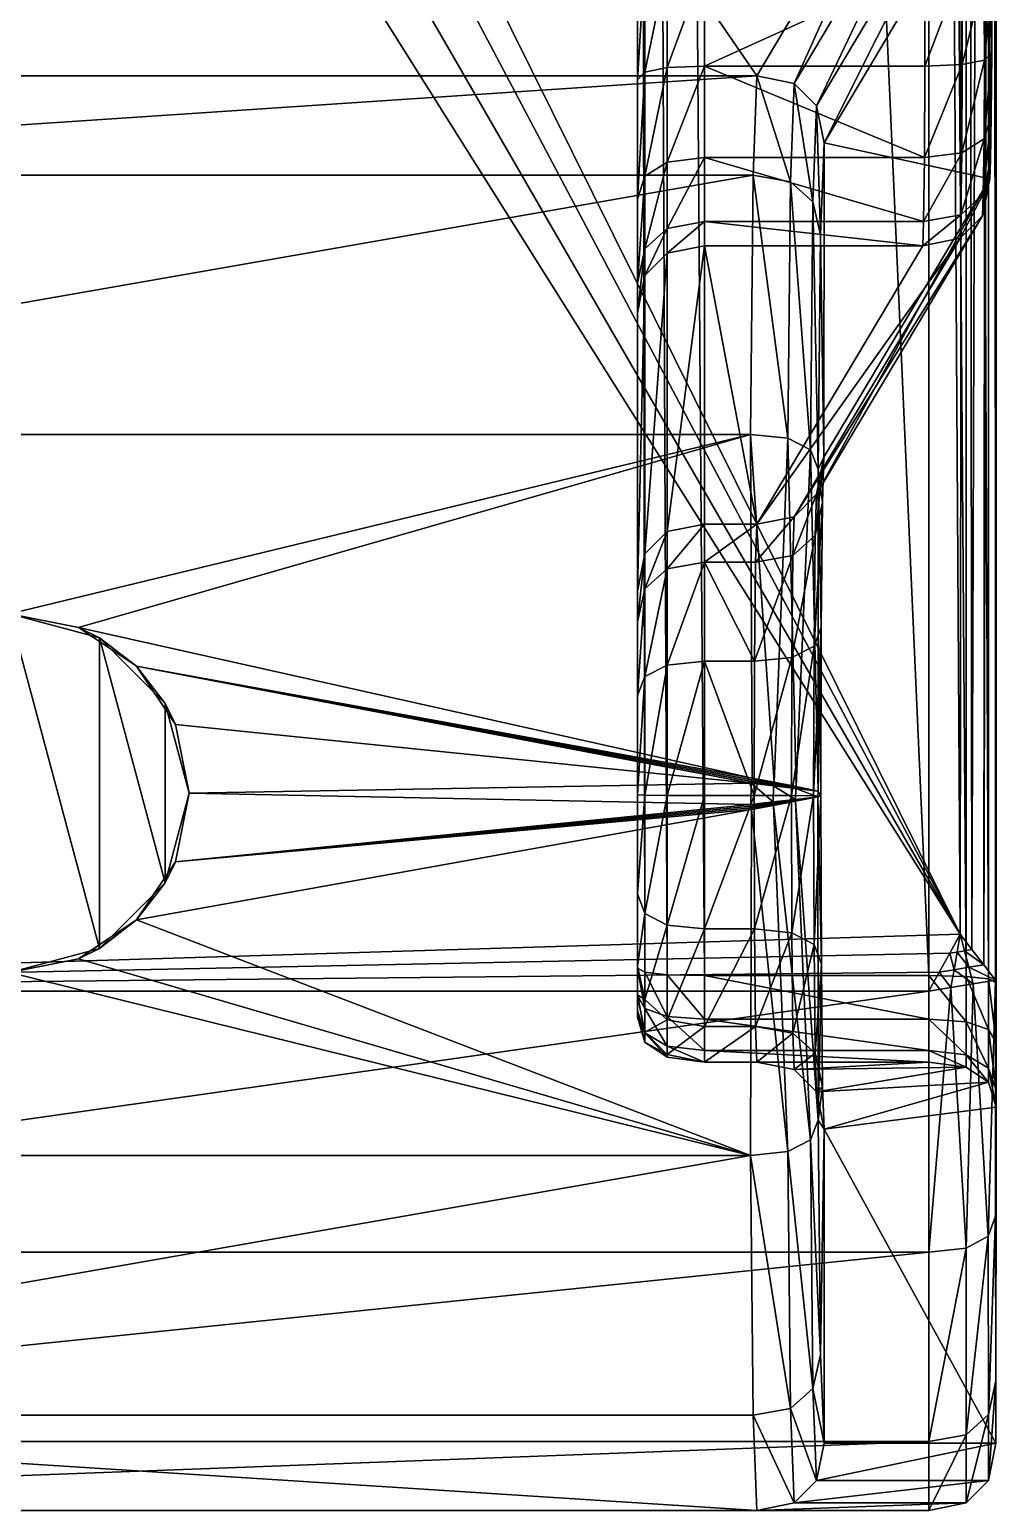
# Model space of a CAD drawing. Header units: metres. Extents: x -565 to 1231, y 366 to 1032.
# Drawn here: x 1209.28 to 1230.85, y 366.33 to 399.36 of the extents above; entities that cross this region are included whole.
import ezdxf

# ---------------------------------------------------------------- set-up
doc = ezdxf.new("R2010")
doc.units = ezdxf.units.M

msp = doc.modelspace()

# ---------------------------------------------------------------- linework, layer by layer
for points in [[(1222.841, 491.138, 371.109), (1222.841, 378.428, 367.669), (1222.841, 401.171, 359.91)], [(1223.008, 378.337, 368.224), (1222.841, 378.428, 367.669), (1222.841, 491.138, 371.109)], [(1222.841, 491.138, 371.109), (1223.008, 491.115, 371.943), (1223.008, 378.337, 368.224)], [(1223.508, 378.282, 368.558), (1223.008, 378.337, 368.224), (1223.008, 491.115, 371.943)], [(1223.008, 491.115, 371.943), (1223.508, 491.101, 372.442), (1223.508, 378.282, 368.558)], [(1224.341, 378.263, 368.669), (1223.508, 378.282, 368.558), (1223.508, 491.101, 372.442)], [(1223.508, 491.101, 372.442), (1224.341, 491.096, 372.609), (1224.341, 378.263, 368.669)], [(1229.342, 378.263, 368.669), (1224.341, 378.263, 368.669), (1224.341, 491.096, 372.609)], [(1229.342, 491.096, 372.609), (1229.342, 378.263, 368.669), (1224.341, 491.096, 372.609)], [(1230.176, 378.245, 368.78), (1229.342, 378.263, 368.669), (1229.342, 491.096, 372.609)], [(1229.342, 491.096, 372.609), (1230.176, 491.091, 372.776), (1230.176, 378.245, 368.78)], [(1230.678, 378.191, 369.113), (1230.176, 378.245, 368.78), (1230.176, 491.091, 372.776)], [(1230.176, 491.091, 372.776), (1230.679, 491.078, 373.275), (1230.678, 378.191, 369.113)], [(1230.848, 378.099, 369.668), (1230.678, 378.191, 369.113), (1230.679, 491.078, 373.275)], [(1230.679, 491.078, 373.275), (1230.851, 491.055, 374.108), (1230.848, 378.099, 369.668)], [(1230.851, 491.055, 374.108), (1230.832, 490.789, 381.103), (1230.832, 378.16, 377.17)], [(1230.848, 378.099, 369.668), (1230.851, 491.055, 374.108), (1230.832, 378.16, 377.17)], [(1211.841, 415.892, 379.989), (1230.043, 379.184, 378.707), (1229.342, 490.747, 382.603)], [(1230.174, 490.752, 382.436), (1229.342, 490.747, 382.603), (1230.043, 379.184, 378.707)], [(1230.043, 379.184, 378.707), (1230.306, 378.842, 378.195), (1230.174, 490.752, 382.436)], [(1230.671, 490.766, 381.936), (1230.174, 490.752, 382.436), (1230.306, 378.842, 378.195)], [(1230.306, 378.842, 378.195), (1230.569, 378.501, 377.683), (1230.671, 490.766, 381.936)], [(1230.569, 378.501, 377.683), (1230.832, 378.16, 377.17), (1230.832, 490.789, 381.103)], [(1230.832, 490.789, 381.103), (1230.671, 490.766, 381.936), (1230.569, 378.501, 377.683)], [(1211.841, 415.892, 379.989), (1211.439, 414.392, 379.936), (1230.043, 379.184, 378.707)], [(1211.439, 414.392, 379.936), (1210.341, 413.295, 379.898), (1230.043, 379.184, 378.707)], [(1210.341, 413.295, 379.898), (1208.841, 412.893, 379.884), (1230.043, 379.184, 378.707)], [(1188.341, 377.915, 378.663), (1230.043, 379.184, 378.707), (1208.841, 412.893, 379.884)], [(1192.177, 398.331, -2.28), (1196.341, 404.388, 344.828), (1221.341, 404.388, 344.828)], [(1225.505, 398.331, -2.28), (1192.177, 398.331, -2.28), (1221.341, 404.388, 344.828)], [(1229.203, 404.539, 353.403), (1225.505, 398.331, -2.28), (1221.341, 404.388, 344.828)], [(1226.338, 398.165, -2.255), (1225.505, 398.331, -2.28), (1229.203, 404.539, 353.403)], [(1229.203, 404.539, 353.403), (1230.036, 404.372, 353.388), (1226.338, 398.165, -2.255)], [(1226.839, 397.666, -2.182), (1226.338, 398.165, -2.255), (1230.036, 404.372, 353.388)], [(1230.036, 404.372, 353.388), (1230.537, 403.871, 353.345), (1226.839, 397.666, -2.182)], [(1227.008, 396.835, -2.06), (1226.839, 397.666, -2.182), (1230.537, 403.871, 353.345)], [(1230.537, 403.871, 353.345), (1230.704, 403.036, 353.272), (1227.008, 396.835, -2.06)], [(1227.008, 396.835, -2.06), (1230.704, 403.036, 353.272), (1230.703, 396.039, 353.468)], [(1230.704, 403.036, 353.272), (1230.746, 398.856, 356.97), (1230.703, 396.039, 353.468)], [(1230.704, 403.036, 353.272), (1230.747, 400.404, 356.929), (1230.746, 398.856, 356.97)], [(1222.841, 378.428, 367.669), (1222.841, 398.246, 359.987), (1222.841, 401.171, 359.91)], [(1223.008, 400.958, 359.082), (1222.841, 401.171, 359.91), (1222.841, 398.246, 359.987)], [(1222.841, 398.246, 359.987), (1223.008, 398.415, 359.149), (1223.008, 400.958, 359.082)], [(1223.508, 400.83, 358.585), (1223.008, 400.958, 359.082), (1223.008, 398.415, 359.149)], [(1223.008, 398.415, 359.149), (1223.508, 398.517, 358.646), (1223.508, 400.83, 358.585)], [(1224.341, 400.788, 358.42), (1223.508, 400.83, 358.585), (1223.508, 398.517, 358.646)], [(1223.508, 398.517, 358.646), (1224.341, 398.551, 358.478), (1224.341, 400.788, 358.42)], [(1229.256, 400.788, 358.42), (1224.341, 400.788, 358.42), (1224.341, 398.551, 358.478)], [(1224.341, 398.551, 358.478), (1229.256, 398.551, 358.478), (1229.256, 400.788, 358.42)], [(1230.088, 400.745, 358.254), (1229.256, 400.788, 358.42), (1229.256, 398.551, 358.478)], [(1229.256, 398.551, 358.478), (1230.088, 398.585, 358.311), (1230.088, 400.745, 358.254)], [(1230.585, 400.617, 357.757), (1230.088, 400.745, 358.254), (1230.088, 398.585, 358.311)], [(1230.088, 398.585, 358.311), (1230.585, 398.686, 357.808), (1230.585, 400.617, 357.757)], [(1230.747, 400.404, 356.929), (1230.585, 400.617, 357.757), (1230.585, 398.686, 357.808)], [(1230.585, 398.686, 357.808), (1230.746, 398.856, 356.97), (1230.747, 400.404, 356.929)], [(1230.585, 398.686, 357.808), (1230.088, 398.585, 358.311), (1230.079, 396.616, 357.419)], [(1230.079, 396.616, 357.419), (1230.576, 396.927, 357.011), (1230.585, 398.686, 357.808)], [(1230.746, 398.856, 356.97), (1230.585, 398.686, 357.808), (1230.576, 396.927, 357.011)], [(1230.576, 396.927, 357.011), (1230.737, 397.445, 356.331), (1230.746, 398.856, 356.97)], [(1230.746, 398.856, 356.97), (1230.737, 397.445, 356.331), (1230.703, 396.039, 353.468)], [(1223.008, 398.415, 359.149), (1222.841, 398.246, 359.987), (1222.841, 395.581, 358.78)], [(1222.841, 395.581, 358.78), (1223.008, 396.098, 358.1), (1223.008, 398.415, 359.149)], [(1223.508, 398.517, 358.646), (1223.008, 398.415, 359.149), (1223.008, 396.098, 358.1)], [(1223.008, 396.098, 358.1), (1223.508, 396.409, 357.691), (1223.508, 398.517, 358.646)], [(1224.341, 398.551, 358.478), (1223.508, 398.517, 358.646), (1223.508, 396.409, 357.691)], [(1223.508, 396.409, 357.691), (1224.341, 396.513, 357.555), (1224.341, 398.551, 358.478)], [(1229.246, 396.513, 357.555), (1229.256, 398.551, 358.478), (1224.341, 398.551, 358.478)], [(1224.341, 398.551, 358.478), (1224.341, 396.513, 357.555), (1229.246, 396.513, 357.555)], [(1230.088, 398.585, 358.311), (1229.256, 398.551, 358.478), (1229.246, 396.513, 357.555)], [(1229.246, 396.513, 357.555), (1230.079, 396.616, 357.419), (1230.088, 398.585, 358.311)], [(1192.26, 396.12, -10.121), (1192.177, 398.331, -2.28), (1225.505, 398.331, -2.28)], [(1225.505, 398.331, -2.28), (1225.422, 396.12, -10.121), (1192.26, 396.12, -10.121)], [(1222.841, 378.428, 367.669), (1222.841, 395.581, 358.78), (1222.841, 398.246, 359.987)], [(1226.257, 395.971, -10.034), (1225.422, 396.12, -10.121), (1225.505, 398.331, -2.28)], [(1225.505, 398.331, -2.28), (1226.338, 398.165, -2.255), (1226.257, 395.971, -10.034)], [(1226.759, 395.526, -9.771), (1226.257, 395.971, -10.034), (1226.338, 398.165, -2.255)], [(1226.338, 398.165, -2.255), (1226.839, 397.666, -2.182), (1226.759, 395.526, -9.771)], [(1226.929, 394.783, -9.334), (1226.759, 395.526, -9.771), (1226.839, 397.666, -2.182)], [(1226.839, 397.666, -2.182), (1227.008, 396.835, -2.06), (1226.929, 394.783, -9.334)], [(1230.737, 397.445, 356.331), (1230.576, 396.927, 357.011), (1230.558, 395.691, 355.527)], [(1230.558, 395.691, 355.527), (1230.721, 396.454, 355.141), (1230.737, 397.445, 356.331)], [(1230.737, 397.445, 356.331), (1230.721, 396.454, 355.141), (1230.703, 396.039, 353.468)], [(1226.929, 394.783, -9.334), (1227.008, 396.835, -2.06), (1227.003, 389.829, -2.328)], [(1227.008, 396.835, -2.06), (1230.703, 396.039, 353.468), (1227.003, 389.829, -2.328)], [(1230.576, 396.927, 357.011), (1230.079, 396.616, 357.419), (1230.06, 395.233, 355.759)], [(1230.06, 395.233, 355.759), (1230.558, 395.691, 355.527), (1230.576, 396.927, 357.011)], [(1223.508, 396.409, 357.691), (1223.008, 396.098, 358.1), (1223.008, 394.471, 356.145)], [(1223.008, 394.471, 356.145), (1223.508, 394.928, 355.913), (1223.508, 396.409, 357.691)], [(1224.341, 396.513, 357.555), (1223.508, 396.409, 357.691), (1223.508, 394.928, 355.913)], [(1223.508, 394.928, 355.913), (1224.341, 395.081, 355.836), (1224.341, 396.513, 357.555)], [(1224.341, 396.513, 357.555), (1224.341, 395.081, 355.836), (1229.228, 395.081, 355.836)], [(1229.228, 395.081, 355.836), (1229.246, 396.513, 357.555), (1224.341, 396.513, 357.555)], [(1230.079, 396.616, 357.419), (1229.246, 396.513, 357.555), (1229.228, 395.081, 355.836)], [(1229.228, 395.081, 355.836), (1230.06, 395.233, 355.759), (1230.079, 396.616, 357.419)], [(1230.721, 396.454, 355.141), (1230.558, 395.691, 355.527), (1230.538, 395.208, 353.577)], [(1230.538, 395.208, 353.577), (1230.703, 396.039, 353.468), (1230.721, 396.454, 355.141)], [(1192.319, 390.334, -15.857), (1192.26, 396.12, -10.121), (1225.422, 396.12, -10.121)], [(1225.422, 396.12, -10.121), (1225.363, 390.334, -15.857), (1192.319, 390.334, -15.857)], [(1223.008, 396.098, 358.1), (1222.841, 395.581, 358.78), (1222.841, 393.708, 356.531)], [(1222.841, 393.708, 356.531), (1223.008, 394.471, 356.145), (1223.008, 396.098, 358.1)], [(1226.197, 390.247, -15.708), (1225.363, 390.334, -15.857), (1225.422, 396.12, -10.121)], [(1225.422, 396.12, -10.121), (1226.257, 395.971, -10.034), (1226.197, 390.247, -15.708)], [(1230.703, 396.039, 353.468), (1230.538, 395.208, 353.577), (1226.838, 388.998, -2.204)], [(1226.838, 388.998, -2.204), (1227.003, 389.829, -2.328), (1230.703, 396.039, 353.468)], [(1226.7, 389.989, -15.259), (1226.197, 390.247, -15.708), (1226.257, 395.971, -10.034)], [(1226.257, 395.971, -10.034), (1226.759, 395.526, -9.771), (1226.7, 389.989, -15.259)], [(1222.841, 378.428, 367.669), (1222.841, 393.708, 356.531), (1222.841, 395.581, 358.78)], [(1226.872, 389.559, -14.513), (1226.7, 389.989, -15.259), (1226.759, 395.526, -9.771)], [(1226.759, 395.526, -9.771), (1226.929, 394.783, -9.334), (1226.872, 389.559, -14.513)], [(1230.558, 395.691, 355.527), (1230.06, 395.233, 355.759), (1230.039, 394.709, 353.643)], [(1230.039, 394.709, 353.643), (1230.538, 395.208, 353.577), (1230.558, 395.691, 355.527)], [(1224.341, 395.081, 355.836), (1223.508, 394.928, 355.913), (1223.508, 394.376, 353.686)], [(1223.508, 394.376, 353.686), (1224.341, 394.543, 353.665), (1224.341, 395.081, 355.836)], [(1229.206, 394.543, 353.665), (1229.228, 395.081, 355.836), (1224.341, 395.081, 355.836)], [(1224.341, 395.081, 355.836), (1224.341, 394.543, 353.665), (1229.206, 394.543, 353.665)], [(1230.538, 395.208, 353.577), (1230.039, 394.709, 353.643), (1226.339, 388.499, -2.13)], [(1226.339, 388.499, -2.13), (1226.838, 388.998, -2.204), (1230.538, 395.208, 353.577)], [(1230.06, 395.233, 355.759), (1229.228, 395.081, 355.836), (1229.206, 394.543, 353.665)], [(1229.206, 394.543, 353.665), (1230.039, 394.709, 353.643), (1230.06, 395.233, 355.759)], [(1223.508, 394.928, 355.913), (1223.008, 394.471, 356.145), (1223.008, 393.877, 353.752)], [(1223.008, 393.877, 353.752), (1223.508, 394.376, 353.686), (1223.508, 394.928, 355.913)], [(1226.872, 389.559, -14.513), (1226.929, 394.783, -9.334), (1227.003, 389.829, -2.328)], [(1223.008, 394.471, 356.145), (1222.841, 393.708, 356.531), (1222.841, 393.045, 353.861)], [(1222.841, 393.045, 353.861), (1223.008, 393.877, 353.752), (1223.008, 394.471, 356.145)], [(1224.341, 394.543, 353.665), (1223.508, 394.376, 353.686), (1223.508, 388.167, -2.081)], [(1223.508, 388.167, -2.081), (1224.341, 388.333, -2.105), (1224.341, 394.543, 353.665)], [(1225.506, 388.333, -2.105), (1229.206, 394.543, 353.665), (1224.341, 394.543, 353.665)], [(1224.341, 394.543, 353.665), (1224.341, 388.333, -2.105), (1225.506, 388.333, -2.105)], [(1230.039, 394.709, 353.643), (1229.206, 394.543, 353.665), (1225.506, 388.333, -2.105)], [(1225.506, 388.333, -2.105), (1226.339, 388.499, -2.13), (1230.039, 394.709, 353.643)], [(1223.508, 394.376, 353.686), (1223.008, 393.877, 353.752), (1223.008, 387.668, -2.006)], [(1223.008, 387.668, -2.006), (1223.508, 388.167, -2.081), (1223.508, 394.376, 353.686)], [(1223.008, 393.877, 353.752), (1222.841, 393.045, 353.861), (1222.841, 386.837, -1.883)], [(1222.841, 386.837, -1.883), (1223.008, 387.668, -2.006), (1223.008, 393.877, 353.752)], [(1222.841, 377.338, 366.541), (1222.841, 393.045, 353.861), (1222.841, 393.708, 356.531)], [(1222.841, 378.428, 367.669), (1222.841, 377.338, 366.541), (1222.841, 393.708, 356.531)], [(1222.841, 377.834, -1.804), (1222.841, 386.837, -1.883), (1222.841, 393.045, 353.861)], [(1222.841, 377.338, 366.541), (1222.841, 377.834, -1.804), (1222.841, 393.045, 353.861)], [(1208.841, 386.334, -17.493), (1192.319, 390.334, -15.857), (1225.363, 390.334, -15.857)], [(1210.375, 386.027, -17.568), (1208.841, 386.334, -17.493), (1225.363, 390.334, -15.857)], [(1210.375, 386.027, -17.568), (1225.363, 390.334, -15.857), (1225.399, 382.67, -17.976)], [(1225.363, 390.334, -15.857), (1226.197, 390.247, -15.708), (1225.891, 382.574, -17.926)], [(1225.891, 382.574, -17.926), (1225.399, 382.67, -17.976), (1225.363, 390.334, -15.857)], [(1226.383, 382.477, -17.877), (1225.891, 382.574, -17.926), (1226.197, 390.247, -15.708)], [(1226.197, 390.247, -15.708), (1226.7, 389.989, -15.259), (1226.383, 382.477, -17.877)], [(1226.875, 382.38, -17.827), (1226.383, 382.477, -17.877), (1226.7, 389.989, -15.259)], [(1226.7, 389.989, -15.259), (1226.872, 389.559, -14.513), (1226.875, 382.38, -17.827)], [(1227.003, 389.829, -2.328), (1226.838, 388.998, -2.204), (1226.805, 388.078, -5.429)], [(1226.805, 388.078, -5.429), (1226.968, 388.818, -5.871), (1227.003, 389.829, -2.328)], [(1226.872, 389.559, -14.513), (1227.003, 389.829, -2.328), (1226.968, 388.818, -5.871)], [(1226.872, 389.559, -14.513), (1226.968, 388.818, -5.871), (1226.943, 386.034, -8.585)], [(1226.875, 382.38, -17.827), (1226.872, 389.559, -14.513), (1226.943, 386.034, -8.585)], [(1226.838, 388.998, -2.204), (1226.339, 388.499, -2.13), (1226.308, 387.633, -5.164)], [(1226.308, 387.633, -5.164), (1226.805, 388.078, -5.429), (1226.838, 388.998, -2.204)], [(1226.968, 388.818, -5.871), (1226.805, 388.078, -5.429), (1226.782, 385.611, -7.833)], [(1226.782, 385.611, -7.833), (1226.943, 386.034, -8.585), (1226.968, 388.818, -5.871)], [(1226.339, 388.499, -2.13), (1225.506, 388.333, -2.105), (1225.475, 387.485, -5.076)], [(1225.475, 387.485, -5.076), (1226.308, 387.633, -5.164), (1226.339, 388.499, -2.13)], [(1223.508, 388.167, -2.081), (1223.008, 387.668, -2.006), (1223.008, 386.893, -4.722)], [(1223.008, 386.893, -4.722), (1223.508, 387.337, -4.987), (1223.508, 388.167, -2.081)], [(1224.341, 388.333, -2.105), (1223.508, 388.167, -2.081), (1223.508, 387.337, -4.987)], [(1223.508, 387.337, -4.987), (1224.341, 387.485, -5.076), (1224.341, 388.333, -2.105)], [(1224.341, 387.485, -5.076), (1225.475, 387.485, -5.076), (1225.506, 388.333, -2.105)], [(1225.506, 388.333, -2.105), (1224.341, 388.333, -2.105), (1224.341, 387.485, -5.076)], [(1226.805, 388.078, -5.429), (1226.308, 387.633, -5.164), (1226.285, 385.358, -7.382)], [(1226.285, 385.358, -7.382), (1226.782, 385.611, -7.833), (1226.805, 388.078, -5.429)], [(1223.008, 387.668, -2.006), (1222.841, 386.837, -1.883), (1222.841, 386.152, -4.28)], [(1222.841, 386.152, -4.28), (1223.008, 386.893, -4.722), (1223.008, 387.668, -2.006)], [(1224.341, 387.485, -5.076), (1223.508, 387.337, -4.987), (1223.508, 385.189, -7.081)], [(1223.508, 385.189, -7.081), (1224.341, 385.273, -7.231), (1224.341, 387.485, -5.076)], [(1225.453, 385.273, -7.231), (1225.475, 387.485, -5.076), (1224.341, 387.485, -5.076)], [(1224.341, 387.485, -5.076), (1224.341, 385.273, -7.231), (1225.453, 385.273, -7.231)], [(1226.308, 387.633, -5.164), (1225.475, 387.485, -5.076), (1225.453, 385.273, -7.231)], [(1225.453, 385.273, -7.231), (1226.285, 385.358, -7.382), (1226.308, 387.633, -5.164)], [(1223.508, 387.337, -4.987), (1223.008, 386.893, -4.722), (1223.008, 384.935, -6.63)], [(1223.008, 384.935, -6.63), (1223.508, 385.189, -7.081), (1223.508, 387.337, -4.987)], [(1223.008, 386.893, -4.722), (1222.841, 386.152, -4.28), (1222.841, 384.513, -5.878)], [(1222.841, 384.513, -5.878), (1223.008, 384.935, -6.63), (1223.008, 386.893, -4.722)], [(1222.841, 378.475, -4.213), (1222.841, 386.152, -4.28), (1222.841, 386.837, -1.883)], [(1222.841, 377.834, -1.804), (1222.841, 378.475, -4.213), (1222.841, 386.837, -1.883)], [(1210.375, 386.027, -17.568), (1210.841, 385.797, 11.999), (1208.841, 386.334, 11.999)], [(1208.841, 386.334, 11.999), (1208.841, 386.334, -17.493), (1210.375, 386.027, -17.568)], [(1208.841, 386.334, 11.999), (1210.841, 385.797, 11.999), (1210.841, 378.869, 11.999)], [(1208.841, 386.334, 11.999), (1210.841, 378.869, 11.999), (1208.841, 378.333, 11.999)], [(1222.841, 380.087, -5.839), (1222.841, 384.513, -5.878), (1222.841, 386.152, -4.28)], [(1222.841, 378.475, -4.213), (1222.841, 380.087, -5.839), (1222.841, 386.152, -4.28)], [(1211.669, 385.162, -17.749), (1210.841, 385.797, 11.999), (1210.375, 386.027, -17.568)], [(1211.669, 385.162, -17.749), (1210.375, 386.027, -17.568), (1225.399, 382.67, -17.976)], [(1226.943, 386.034, -8.585), (1226.782, 385.611, -7.833), (1226.774, 382.275, -8.69)], [(1226.774, 382.275, -8.69), (1226.935, 382.268, -9.553), (1226.943, 386.034, -8.585)], [(1226.875, 382.38, -17.827), (1226.943, 386.034, -8.585), (1226.935, 382.268, -9.553)], [(1212.305, 384.334, 11.999), (1210.841, 385.797, 11.999), (1211.669, 385.162, -17.749)], [(1210.841, 385.797, 11.999), (1212.305, 384.334, 11.999), (1212.305, 380.333, 11.999)], [(1210.841, 385.797, 11.999), (1212.305, 380.333, 11.999), (1210.841, 378.869, 11.999)], [(1226.782, 385.611, -7.833), (1226.285, 385.358, -7.382), (1226.277, 382.28, -8.173)], [(1226.277, 382.28, -8.173), (1226.774, 382.275, -8.69), (1226.782, 385.611, -7.833)], [(1212.535, 383.867, -17.927), (1212.305, 384.334, 11.999), (1211.669, 385.162, -17.749)], [(1211.669, 385.162, -17.749), (1225.399, 382.67, -17.976), (1225.393, 382.632, -17.982)], [(1211.669, 385.162, -17.749), (1225.393, 382.632, -17.982), (1225.388, 382.594, -17.987)], [(1211.669, 385.162, -17.749), (1225.388, 382.594, -17.987), (1225.382, 382.555, -17.993)], [(1212.535, 383.867, -17.927), (1211.669, 385.162, -17.749), (1225.382, 382.555, -17.993)], [(1223.508, 385.189, -7.081), (1223.008, 384.935, -6.63), (1223.008, 382.287, -7.311)], [(1223.008, 382.287, -7.311), (1223.508, 382.283, -7.828), (1223.508, 385.189, -7.081)], [(1224.341, 385.273, -7.231), (1223.508, 385.189, -7.081), (1223.508, 382.283, -7.828)], [(1223.508, 382.283, -7.828), (1224.341, 382.281, -8), (1224.341, 385.273, -7.231)], [(1224.341, 385.273, -7.231), (1224.341, 382.281, -8), (1225.445, 382.281, -8)], [(1225.445, 382.281, -8), (1225.453, 385.273, -7.231), (1224.341, 385.273, -7.231)], [(1226.285, 385.358, -7.382), (1225.453, 385.273, -7.231), (1225.445, 382.281, -8)], [(1225.445, 382.281, -8), (1226.277, 382.28, -8.173), (1226.285, 385.358, -7.382)], [(1223.008, 384.935, -6.63), (1222.841, 384.513, -5.878), (1222.841, 382.295, -6.448)], [(1222.841, 382.295, -6.448), (1223.008, 382.287, -7.311), (1223.008, 384.935, -6.63)], [(1222.841, 380.087, -5.839), (1222.841, 382.295, -6.448), (1222.841, 384.513, -5.878)], [(1212.841, 382.333, 11.999), (1212.305, 384.334, 11.999), (1212.535, 383.867, -17.927)], [(1212.305, 384.334, 11.999), (1212.841, 382.333, 11.999), (1212.305, 380.333, 11.999)], [(1212.535, 383.867, -17.927), (1212.841, 382.333, -18.001), (1212.841, 382.333, 11.999)], [(1212.535, 383.867, -17.927), (1225.382, 382.555, -17.993), (1212.841, 382.333, -18.001)], [(1225.382, 382.555, -17.993), (1225.37, 382.08, -17.993), (1212.841, 382.333, -18.001)], [(1225.868, 382.137, -17.937), (1225.37, 382.08, -17.993), (1225.382, 382.555, -17.993)], [(1225.382, 382.555, -17.993), (1225.388, 382.594, -17.987), (1225.552, 382.561, -17.971)], [(1225.382, 382.555, -17.993), (1225.552, 382.561, -17.971), (1225.716, 382.529, -17.954)], [(1225.382, 382.555, -17.993), (1225.716, 382.529, -17.954), (1225.88, 382.497, -17.938)], [(1225.382, 382.555, -17.993), (1225.88, 382.497, -17.938), (1225.868, 382.137, -17.937)], [(1225.388, 382.594, -17.987), (1225.393, 382.632, -17.982), (1225.721, 382.567, -17.948)], [(1225.721, 382.567, -17.948), (1225.552, 382.561, -17.971), (1225.388, 382.594, -17.987)], [(1225.393, 382.632, -17.982), (1225.399, 382.67, -17.976), (1225.891, 382.574, -17.926)], [(1225.891, 382.574, -17.926), (1225.721, 382.567, -17.948), (1225.393, 382.632, -17.982)], [(1225.552, 382.561, -17.971), (1225.721, 382.567, -17.948), (1226.05, 382.503, -17.915)], [(1226.05, 382.503, -17.915), (1225.716, 382.529, -17.954), (1225.552, 382.561, -17.971)], [(1226.378, 382.438, -17.882), (1225.88, 382.497, -17.938), (1225.716, 382.529, -17.954)], [(1225.716, 382.529, -17.954), (1226.05, 382.503, -17.915), (1226.378, 382.438, -17.882)], [(1225.721, 382.567, -17.948), (1225.891, 382.574, -17.926), (1226.383, 382.477, -17.877)], [(1226.383, 382.477, -17.877), (1226.05, 382.503, -17.915), (1225.721, 382.567, -17.948)], [(1226.366, 382.194, -17.882), (1225.868, 382.137, -17.937), (1225.88, 382.497, -17.938)], [(1225.88, 382.497, -17.938), (1226.378, 382.438, -17.882), (1226.366, 382.194, -17.882)], [(1226.875, 382.38, -17.827), (1226.378, 382.438, -17.882), (1226.05, 382.503, -17.915)], [(1226.05, 382.503, -17.915), (1226.383, 382.477, -17.877), (1226.875, 382.38, -17.827)], [(1212.535, 380.8, -17.927), (1212.305, 380.333, 11.999), (1212.841, 382.333, 11.999)], [(1212.841, 382.333, 11.999), (1212.841, 382.333, -18.001), (1212.535, 380.8, -17.927)], [(1225.37, 382.08, -17.993), (1212.535, 380.8, -17.927), (1212.841, 382.333, -18.001)], [(1223.008, 382.287, -7.311), (1222.841, 382.295, -6.448), (1222.841, 380.087, -5.839)], [(1222.841, 380.087, -5.839), (1223.008, 379.651, -6.584), (1223.008, 382.287, -7.311)], [(1223.508, 382.283, -7.828), (1223.008, 382.287, -7.311), (1223.008, 379.651, -6.584)], [(1223.008, 379.651, -6.584), (1223.508, 379.39, -7.03), (1223.508, 382.283, -7.828)], [(1224.341, 382.281, -8), (1223.508, 382.283, -7.828), (1223.508, 379.39, -7.03)], [(1223.508, 379.39, -7.03), (1224.341, 379.303, -7.179), (1224.341, 382.281, -8)], [(1225.445, 382.281, -8), (1224.341, 382.281, -8), (1224.341, 379.303, -7.179)], [(1224.341, 379.303, -7.179), (1225.453, 379.303, -7.179), (1225.445, 382.281, -8)], [(1226.277, 382.28, -8.173), (1225.445, 382.281, -8), (1225.453, 379.303, -7.179)], [(1225.453, 379.303, -7.179), (1226.286, 379.216, -7.328), (1226.277, 382.28, -8.173)], [(1226.366, 382.194, -17.882), (1226.039, 382.117, -17.913), (1225.708, 382.079, -17.95)], [(1225.708, 382.079, -17.95), (1225.868, 382.137, -17.937), (1226.366, 382.194, -17.882)], [(1226.864, 382.252, -17.827), (1226.371, 382.156, -17.877), (1226.039, 382.117, -17.913)], [(1226.039, 382.117, -17.913), (1226.366, 382.194, -17.882), (1226.864, 382.252, -17.827)], [(1226.774, 382.275, -8.69), (1226.277, 382.28, -8.173), (1226.286, 379.216, -7.328)], [(1226.286, 379.216, -7.328), (1226.784, 378.955, -7.775), (1226.774, 382.275, -8.69)], [(1226.864, 382.252, -17.827), (1226.366, 382.194, -17.882), (1226.378, 382.438, -17.882)], [(1226.371, 382.156, -17.877), (1226.864, 382.252, -17.827), (1226.871, 375.036, -14.47)], [(1226.378, 382.438, -17.882), (1226.875, 382.38, -17.827), (1226.864, 382.252, -17.827)], [(1226.935, 382.268, -9.553), (1226.774, 382.275, -8.69), (1226.784, 378.955, -7.775)], [(1226.784, 378.955, -7.775), (1226.946, 378.519, -8.519), (1226.935, 382.268, -9.553)], [(1226.864, 382.252, -17.827), (1226.875, 382.38, -17.827), (1226.935, 382.268, -9.553)], [(1226.864, 382.252, -17.827), (1226.935, 382.268, -9.553), (1226.946, 378.519, -8.519)], [(1226.871, 375.036, -14.47), (1226.864, 382.252, -17.827), (1226.946, 378.519, -8.519)], [(1211.669, 379.504, -17.749), (1225.387, 381.964, -17.976), (1225.364, 374.253, -15.81)], [(1211.669, 379.504, -17.749), (1212.535, 380.8, -17.927), (1225.387, 381.964, -17.976)], [(1212.535, 380.8, -17.927), (1225.37, 382.08, -17.993), (1225.376, 382.041, -17.987)], [(1212.535, 380.8, -17.927), (1225.376, 382.041, -17.987), (1225.381, 382.003, -17.981)], [(1212.535, 380.8, -17.927), (1225.381, 382.003, -17.981), (1225.387, 381.964, -17.976)], [(1226.198, 374.34, -15.661), (1225.364, 374.253, -15.81), (1225.387, 381.964, -17.976)], [(1225.376, 382.041, -17.987), (1225.37, 382.08, -17.993), (1225.868, 382.137, -17.937)], [(1225.868, 382.137, -17.937), (1225.708, 382.079, -17.95), (1225.376, 382.041, -17.987)], [(1225.381, 382.003, -17.981), (1225.376, 382.041, -17.987), (1225.708, 382.079, -17.95)], [(1225.708, 382.079, -17.95), (1225.547, 382.022, -17.963), (1225.381, 382.003, -17.981)], [(1225.387, 381.964, -17.976), (1225.381, 382.003, -17.981), (1225.547, 382.022, -17.963)], [(1225.387, 381.964, -17.976), (1225.713, 382.041, -17.945), (1225.879, 382.06, -17.926)], [(1225.387, 381.964, -17.976), (1225.879, 382.06, -17.926), (1226.198, 374.34, -15.661)], [(1225.387, 381.964, -17.976), (1225.547, 382.022, -17.963), (1225.713, 382.041, -17.945)], [(1226.039, 382.117, -17.913), (1225.713, 382.041, -17.945), (1225.547, 382.022, -17.963)], [(1225.547, 382.022, -17.963), (1225.708, 382.079, -17.95), (1226.039, 382.117, -17.913)], [(1226.371, 382.156, -17.877), (1225.879, 382.06, -17.926), (1225.713, 382.041, -17.945)], [(1225.713, 382.041, -17.945), (1226.039, 382.117, -17.913), (1226.371, 382.156, -17.877)], [(1225.879, 382.06, -17.926), (1226.371, 382.156, -17.877), (1226.7, 374.601, -15.215)], [(1226.7, 374.601, -15.215), (1226.198, 374.34, -15.661), (1225.879, 382.06, -17.926)], [(1226.871, 375.036, -14.47), (1226.7, 374.601, -15.215), (1226.371, 382.156, -17.877)], [(1211.669, 379.504, -17.749), (1212.305, 380.333, 11.999), (1212.535, 380.8, -17.927)], [(1212.305, 380.333, 11.999), (1211.669, 379.504, -17.749), (1210.841, 378.869, 11.999)], [(1223.008, 379.651, -6.584), (1222.841, 380.087, -5.839), (1222.841, 378.475, -4.213)], [(1222.841, 378.475, -4.213), (1223.008, 377.727, -4.642), (1223.008, 379.651, -6.584)], [(1223.508, 379.39, -7.03), (1223.008, 379.651, -6.584), (1223.008, 377.727, -4.642)], [(1210.375, 378.639, -17.568), (1210.841, 378.869, 11.999), (1211.669, 379.504, -17.749)], [(1210.375, 378.639, -17.568), (1211.669, 379.504, -17.749), (1225.364, 374.253, -15.81)], [(1223.008, 377.727, -4.642), (1223.508, 377.277, -4.9), (1223.508, 379.39, -7.03)], [(1224.341, 379.303, -7.179), (1223.508, 379.39, -7.03), (1223.508, 377.277, -4.9)], [(1223.508, 377.277, -4.9), (1224.341, 377.128, -4.986), (1224.341, 379.303, -7.179)], [(1224.341, 377.128, -4.986), (1225.476, 377.128, -4.986), (1225.453, 379.303, -7.179)], [(1225.453, 379.303, -7.179), (1224.341, 379.303, -7.179), (1224.341, 377.128, -4.986)], [(1226.286, 379.216, -7.328), (1225.453, 379.303, -7.179), (1225.476, 377.128, -4.986)], [(1225.476, 377.128, -4.986), (1226.309, 376.978, -5.071), (1226.286, 379.216, -7.328)], [(1226.784, 378.955, -7.775), (1226.286, 379.216, -7.328), (1226.309, 376.978, -5.071)], [(1188.341, 377.915, 378.663), (1229.809, 378.761, 378.692), (1230.043, 379.184, 378.707)], [(1208.841, 378.333, 11.999), (1210.841, 378.869, 11.999), (1210.375, 378.639, -17.568)], [(1226.309, 376.978, -5.071), (1226.808, 376.529, -5.329), (1226.784, 378.955, -7.775)], [(1226.946, 378.519, -8.519), (1226.784, 378.955, -7.775), (1226.808, 376.529, -5.329)], [(1230.043, 379.184, 378.707), (1229.809, 378.761, 378.692), (1229.975, 378.788, 378.526)], [(1230.043, 379.184, 378.707), (1229.975, 378.788, 378.526), (1230.141, 378.816, 378.361)], [(1230.043, 379.184, 378.707), (1230.141, 378.816, 378.361), (1230.306, 378.842, 378.195)], [(1188.341, 377.915, 378.663), (1229.576, 378.338, 378.677), (1229.809, 378.761, 378.692)], [(1210.375, 378.639, -17.568), (1208.841, 378.333, -17.493), (1208.841, 378.333, 11.999)], [(1208.841, 378.333, -17.493), (1210.375, 378.639, -17.568), (1225.364, 374.253, -15.81)], [(1229.809, 378.761, 378.692), (1229.576, 378.338, 378.677), (1229.907, 378.392, 378.346)], [(1229.907, 378.392, 378.346), (1229.975, 378.788, 378.526), (1229.809, 378.761, 378.692)], [(1229.975, 378.788, 378.526), (1229.907, 378.392, 378.346), (1230.238, 378.447, 378.014)], [(1230.238, 378.447, 378.014), (1230.141, 378.816, 378.361), (1229.975, 378.788, 378.526)], [(1230.569, 378.501, 377.683), (1230.306, 378.842, 378.195), (1230.141, 378.816, 378.361)], [(1230.141, 378.816, 378.361), (1230.238, 378.447, 378.014), (1230.569, 378.501, 377.683)], [(1188.341, 377.915, 378.663), (1229.342, 377.915, 378.663), (1229.576, 378.338, 378.677)], [(1208.841, 378.333, -17.493), (1225.364, 374.253, -15.81), (1192.318, 374.253, -15.81)], [(1223.008, 377.727, -4.642), (1222.841, 378.475, -4.213), (1222.841, 377.834, -1.804)], [(1222.841, 378.428, 367.669), (1222.841, 377.819, 367.514), (1222.841, 377.473, 367.154)], [(1222.841, 378.428, 367.669), (1222.841, 377.473, 367.154), (1222.841, 377.338, 366.541)], [(1223.008, 377.527, 367.994), (1222.841, 377.819, 367.514), (1222.841, 378.428, 367.669)], [(1222.841, 378.428, 367.669), (1223.008, 378.337, 368.224), (1223.008, 377.527, 367.994)], [(1223.508, 377.352, 368.282), (1223.008, 377.527, 367.994), (1223.008, 378.337, 368.224)], [(1223.008, 378.337, 368.224), (1223.508, 378.282, 368.558), (1223.508, 377.352, 368.282)], [(1224.341, 377.293, 368.378), (1223.508, 377.352, 368.282), (1223.508, 378.282, 368.558)], [(1223.508, 378.282, 368.558), (1224.341, 378.263, 368.669), (1224.341, 377.293, 368.378)], [(1224.341, 378.263, 368.669), (1229.342, 378.263, 368.669), (1229.342, 377.293, 368.378)], [(1229.342, 377.293, 368.378), (1224.341, 377.293, 368.378), (1224.341, 378.263, 368.669)], [(1226.808, 376.529, -5.329), (1226.973, 375.781, -5.758), (1226.946, 378.519, -8.519)], [(1226.871, 375.036, -14.47), (1226.946, 378.519, -8.519), (1226.973, 375.781, -5.758)], [(1229.576, 378.338, 378.677), (1229.342, 377.915, 378.663), (1229.838, 377.997, 378.165)], [(1230.176, 377.234, 368.474), (1229.342, 377.293, 368.378), (1229.342, 378.263, 368.669)], [(1229.342, 378.263, 368.669), (1230.176, 378.245, 368.78), (1230.176, 377.234, 368.474)], [(1229.838, 377.997, 378.165), (1229.907, 378.392, 378.346), (1229.576, 378.338, 378.677)], [(1229.907, 378.392, 378.346), (1229.838, 377.997, 378.165), (1230.335, 378.078, 377.668)], [(1230.335, 378.078, 377.668), (1230.238, 378.447, 378.014), (1229.907, 378.392, 378.346)], [(1230.678, 377.059, 368.763), (1230.176, 377.234, 368.474), (1230.176, 378.245, 368.78)], [(1230.176, 378.245, 368.78), (1230.678, 378.191, 369.113), (1230.678, 377.059, 368.763)], [(1230.832, 378.16, 377.17), (1230.569, 378.501, 377.683), (1230.238, 378.447, 378.014)], [(1230.238, 378.447, 378.014), (1230.335, 378.078, 377.668), (1230.832, 378.16, 377.17)], [(1229.342, 377.915, 378.663), (1188.341, 377.915, 378.663), (1188.341, 372.093, 376.92)], [(1188.341, 372.093, 376.92), (1229.342, 372.093, 376.92), (1229.342, 377.915, 378.663)], [(1229.342, 372.093, 376.92), (1230.174, 372.183, 376.773), (1229.838, 377.997, 378.165)], [(1229.838, 377.997, 378.165), (1229.342, 377.915, 378.663), (1229.342, 372.093, 376.92)], [(1230.335, 378.078, 377.668), (1229.838, 377.997, 378.165), (1230.174, 372.183, 376.773)], [(1230.174, 372.183, 376.773), (1230.671, 372.452, 376.331), (1230.335, 378.078, 377.668)], [(1230.832, 378.16, 377.17), (1230.335, 378.078, 377.668), (1230.671, 372.452, 376.331)], [(1230.671, 372.452, 376.331), (1230.832, 372.899, 375.595), (1230.832, 378.16, 377.17)], [(1230.848, 376.767, 369.243), (1230.678, 377.059, 368.763), (1230.678, 378.191, 369.113)], [(1230.678, 378.191, 369.113), (1230.848, 378.099, 369.668), (1230.848, 376.767, 369.243)], [(1230.848, 378.099, 369.668), (1230.832, 378.16, 377.17), (1230.832, 372.899, 375.595)], [(1230.848, 378.099, 369.668), (1230.832, 372.899, 375.595), (1230.835, 369.224, 371.789)], [(1230.848, 376.767, 369.243), (1230.848, 378.099, 369.668), (1230.835, 369.224, 371.789)], [(1223.008, 377, -1.913), (1222.841, 377.834, -1.804), (1222.841, 377.338, 366.541)], [(1222.841, 377.834, -1.804), (1223.008, 377, -1.913), (1223.008, 377.727, -4.642)], [(1223.008, 376.983, 367.429), (1222.841, 377.473, 367.154), (1222.841, 377.819, 367.514)], [(1222.841, 377.819, 367.514), (1223.008, 377.527, 367.994), (1223.008, 376.983, 367.429)], [(1223.508, 377.277, -4.9), (1223.008, 377.727, -4.642), (1223.008, 377, -1.913)], [(1223.008, 376.78, 366.612), (1222.841, 377.338, 366.541), (1222.841, 377.473, 367.154)], [(1222.841, 377.473, 367.154), (1223.008, 376.983, 367.429), (1223.008, 376.78, 366.612)], [(1222.841, 377.338, 366.541), (1223.008, 376.78, 366.612), (1223.008, 377, -1.913)], [(1223.508, 376.688, 367.595), (1223.008, 376.983, 367.429), (1223.008, 377.527, 367.994)], [(1223.008, 377.527, 367.994), (1223.508, 377.352, 368.282), (1223.508, 376.688, 367.595)], [(1223.008, 377, -1.913), (1223.508, 376.5, -1.979), (1223.508, 377.277, -4.9)], [(1224.341, 376.59, 367.65), (1223.508, 376.688, 367.595), (1223.508, 377.352, 368.282)], [(1223.508, 377.352, 368.282), (1224.341, 377.293, 368.378), (1224.341, 376.59, 367.65)], [(1224.341, 377.128, -4.986), (1223.508, 377.277, -4.9), (1223.508, 376.5, -1.979)], [(1229.342, 376.59, 367.65), (1224.341, 376.59, 367.65), (1224.341, 377.293, 368.378)], [(1224.341, 377.293, 368.378), (1229.342, 377.293, 368.378), (1229.342, 376.59, 367.65)], [(1230.175, 376.492, 367.705), (1229.342, 376.59, 367.65), (1229.342, 377.293, 368.378)], [(1229.342, 377.293, 368.378), (1230.176, 377.234, 368.474), (1230.175, 376.492, 367.705)], [(1230.677, 376.198, 367.87), (1230.175, 376.492, 367.705), (1230.176, 377.234, 368.474)], [(1230.176, 377.234, 368.474), (1230.678, 377.059, 368.763), (1230.677, 376.198, 367.87)], [(1223.508, 376.5, -1.979), (1223.008, 377, -1.913), (1223.008, 376.78, 366.612)], [(1223.508, 376.445, 366.656), (1223.008, 376.78, 366.612), (1223.008, 376.983, 367.429)], [(1223.008, 376.983, 367.429), (1223.508, 376.688, 367.595), (1223.508, 376.445, 366.656)], [(1223.508, 376.5, -1.979), (1224.341, 376.334, -2.001), (1224.341, 377.128, -4.986)], [(1225.476, 377.128, -4.986), (1224.341, 377.128, -4.986), (1224.341, 376.334, -2.001)], [(1224.341, 376.334, -2.001), (1225.507, 376.334, -2.001), (1225.476, 377.128, -4.986)], [(1226.309, 376.978, -5.071), (1225.476, 377.128, -4.986), (1225.507, 376.334, -2.001)], [(1225.507, 376.334, -2.001), (1226.34, 376.167, -2.022), (1226.309, 376.978, -5.071)], [(1226.808, 376.529, -5.329), (1226.309, 376.978, -5.071), (1226.34, 376.167, -2.022)], [(1230.846, 375.707, 368.146), (1230.677, 376.198, 367.87), (1230.678, 377.059, 368.763)], [(1230.678, 377.059, 368.763), (1230.848, 376.767, 369.243), (1230.846, 375.707, 368.146)], [(1223.008, 376.78, 366.612), (1223.508, 376.445, 366.656), (1223.508, 376.5, -1.979)], [(1224.341, 376.334, 366.67), (1223.508, 376.445, 366.656), (1223.508, 376.688, 367.595)], [(1223.508, 376.688, 367.595), (1224.341, 376.59, 367.65), (1224.341, 376.334, 366.67)], [(1224.341, 376.59, 367.65), (1229.342, 376.59, 367.65), (1229.342, 376.334, 366.67)], [(1229.342, 376.334, 366.67), (1224.341, 376.334, 366.67), (1224.341, 376.59, 367.65)], [(1230.175, 376.222, 366.684), (1229.342, 376.334, 366.67), (1229.342, 376.59, 367.65)], [(1229.342, 376.59, 367.65), (1230.175, 376.492, 367.705), (1230.175, 376.222, 366.684)], [(1230.846, 375.707, 368.146), (1230.848, 376.767, 369.243), (1230.835, 369.224, 371.789)], [(1224.341, 376.334, -2.001), (1223.508, 376.5, -1.979), (1223.508, 376.445, 366.656)], [(1223.508, 376.445, 366.656), (1224.341, 376.334, 366.67), (1224.341, 376.334, -2.001)], [(1224.341, 376.334, 366.67), (1229.342, 376.334, 366.67), (1225.507, 376.334, -2.001)], [(1225.507, 376.334, -2.001), (1224.341, 376.334, -2.001), (1224.341, 376.334, 366.67)], [(1226.34, 376.167, -2.022), (1225.507, 376.334, -2.001), (1229.342, 376.334, 366.67)], [(1226.34, 376.167, -2.022), (1226.841, 375.667, -2.088), (1226.808, 376.529, -5.329)], [(1229.342, 376.334, 366.67), (1230.175, 376.222, 366.684), (1226.34, 376.167, -2.022)], [(1226.841, 375.667, -2.088), (1226.34, 376.167, -2.022), (1230.175, 376.222, 366.684)], [(1226.973, 375.781, -5.758), (1226.808, 376.529, -5.329), (1226.841, 375.667, -2.088)], [(1230.175, 376.222, 366.684), (1230.676, 375.887, 366.727), (1226.841, 375.667, -2.088)], [(1230.676, 375.887, 366.727), (1230.175, 376.222, 366.684), (1230.175, 376.492, 367.705)], [(1230.175, 376.492, 367.705), (1230.677, 376.198, 367.87), (1230.676, 375.887, 366.727)], [(1230.844, 375.329, 366.799), (1230.676, 375.887, 366.727), (1230.677, 376.198, 367.87)], [(1230.677, 376.198, 367.87), (1230.846, 375.707, 368.146), (1230.844, 375.329, 366.799)], [(1227.008, 374.834, -2.197), (1226.841, 375.667, -2.088), (1230.676, 375.887, 366.727)], [(1226.841, 375.667, -2.088), (1227.008, 374.834, -2.197), (1226.973, 375.781, -5.758)], [(1226.871, 375.036, -14.47), (1226.973, 375.781, -5.758), (1227.008, 374.834, -2.197)], [(1230.676, 375.887, 366.727), (1230.844, 375.329, 366.799), (1227.008, 374.834, -2.197)], [(1230.838, 367.833, 366.477), (1230.846, 375.707, 368.146), (1230.835, 369.224, 371.789)], [(1230.838, 367.833, 366.477), (1230.844, 375.329, 366.799), (1230.846, 375.707, 368.146)], [(1230.838, 367.833, 366.477), (1227.008, 374.834, -2.197), (1230.844, 375.329, 366.799)], [(1226.7, 374.601, -15.215), (1226.871, 375.036, -14.47), (1226.927, 369.8, -9.188)], [(1226.927, 369.8, -9.188), (1226.871, 375.036, -14.47), (1227.008, 374.834, -2.197)], [(1226.198, 374.34, -15.661), (1226.7, 374.601, -15.215), (1226.759, 369.052, -9.617)], [(1226.927, 369.8, -9.188), (1226.759, 369.052, -9.617), (1226.7, 374.601, -15.215)], [(1227.006, 367.833, -1.804), (1226.927, 369.8, -9.188), (1227.008, 374.834, -2.197)], [(1230.838, 367.833, 366.477), (1227.006, 367.833, -1.804), (1227.008, 374.834, -2.197)], [(1192.257, 368.454, -9.96), (1192.318, 374.253, -15.81), (1225.364, 374.253, -15.81)], [(1225.364, 374.253, -15.81), (1225.424, 368.454, -9.96), (1192.257, 368.454, -9.96)], [(1225.364, 374.253, -15.81), (1226.198, 374.34, -15.661), (1226.258, 368.604, -9.874)], [(1226.258, 368.604, -9.874), (1225.424, 368.454, -9.96), (1225.364, 374.253, -15.81)], [(1226.759, 369.052, -9.617), (1226.258, 368.604, -9.874), (1226.198, 374.34, -15.661)], [(1230.832, 372.899, 375.595), (1230.671, 372.452, 376.331), (1230.672, 368.473, 372.211)], [(1230.672, 368.473, 372.211), (1230.835, 369.224, 371.789), (1230.832, 372.899, 375.595)], [(1230.174, 368.022, 372.464), (1230.672, 368.473, 372.211), (1230.671, 372.452, 376.331)], [(1230.671, 372.452, 376.331), (1230.174, 372.183, 376.773), (1230.174, 368.022, 372.464)], [(1188.341, 367.872, 372.549), (1229.342, 367.872, 372.549), (1229.342, 372.093, 376.92)], [(1229.342, 372.093, 376.92), (1188.341, 372.093, 376.92), (1188.341, 367.872, 372.549)], [(1229.342, 367.872, 372.549), (1230.174, 368.022, 372.464), (1230.174, 372.183, 376.773)], [(1230.174, 372.183, 376.773), (1229.342, 372.093, 376.92), (1229.342, 367.872, 372.549)], [(1226.759, 369.052, -9.617), (1226.927, 369.8, -9.188), (1227.006, 367.833, -1.804)], [(1226.258, 368.604, -9.874), (1226.759, 369.052, -9.617), (1226.84, 367, -1.913)], [(1227.006, 367.833, -1.804), (1226.84, 367, -1.913), (1226.759, 369.052, -9.617)], [(1230.835, 369.224, 371.789), (1230.672, 368.473, 372.211), (1230.674, 367, 366.584)], [(1230.674, 367, 366.584), (1230.838, 367.833, 366.477), (1230.835, 369.224, 371.789)], [(1225.507, 366.333, -2.001), (1192.174, 366.333, -2.001), (1192.257, 368.454, -9.96)], [(1192.257, 368.454, -9.96), (1225.424, 368.454, -9.96), (1225.507, 366.333, -2.001)], [(1225.424, 368.454, -9.96), (1226.258, 368.604, -9.874), (1226.34, 366.5, -1.979)], [(1226.34, 366.5, -1.979), (1225.507, 366.333, -2.001), (1225.424, 368.454, -9.96)], [(1226.84, 367, -1.913), (1226.34, 366.5, -1.979), (1226.258, 368.604, -9.874)], [(1230.672, 368.473, 372.211), (1230.174, 368.022, 372.464), (1230.175, 366.5, 366.648)], [(1230.175, 366.5, 366.648), (1230.674, 367, 366.584), (1230.672, 368.473, 372.211)], [(1229.342, 366.333, 366.67), (1230.175, 366.5, 366.648), (1230.174, 368.022, 372.464)], [(1230.174, 368.022, 372.464), (1229.342, 367.872, 372.549), (1229.342, 366.333, 366.67)], [(1229.342, 367.872, 372.549), (1188.341, 367.872, 372.549), (1188.341, 366.333, 366.67)], [(1188.341, 366.333, 366.67), (1229.342, 366.333, 366.67), (1229.342, 367.872, 372.549)], [(1226.84, 367, -1.913), (1227.006, 367.833, -1.804), (1230.838, 367.833, 366.477)], [(1230.838, 367.833, 366.477), (1230.674, 367, 366.584), (1226.84, 367, -1.913)], [(1226.34, 366.5, -1.979), (1226.84, 367, -1.913), (1230.674, 367, 366.584)], [(1230.674, 367, 366.584), (1230.175, 366.5, 366.648), (1226.34, 366.5, -1.979)], [(1225.507, 366.333, -2.001), (1229.342, 366.333, 366.67), (1188.341, 366.333, 366.67)], [(1188.341, 366.333, 366.67), (1192.174, 366.333, -2.001), (1225.507, 366.333, -2.001)], [(1225.507, 366.333, -2.001), (1226.34, 366.5, -1.979), (1230.175, 366.5, 366.648)], [(1230.175, 366.5, 366.648), (1229.342, 366.333, 366.67), (1225.507, 366.333, -2.001)]]:
    msp.add_3dface(points)

doc.saveas('drawing.dxf')
